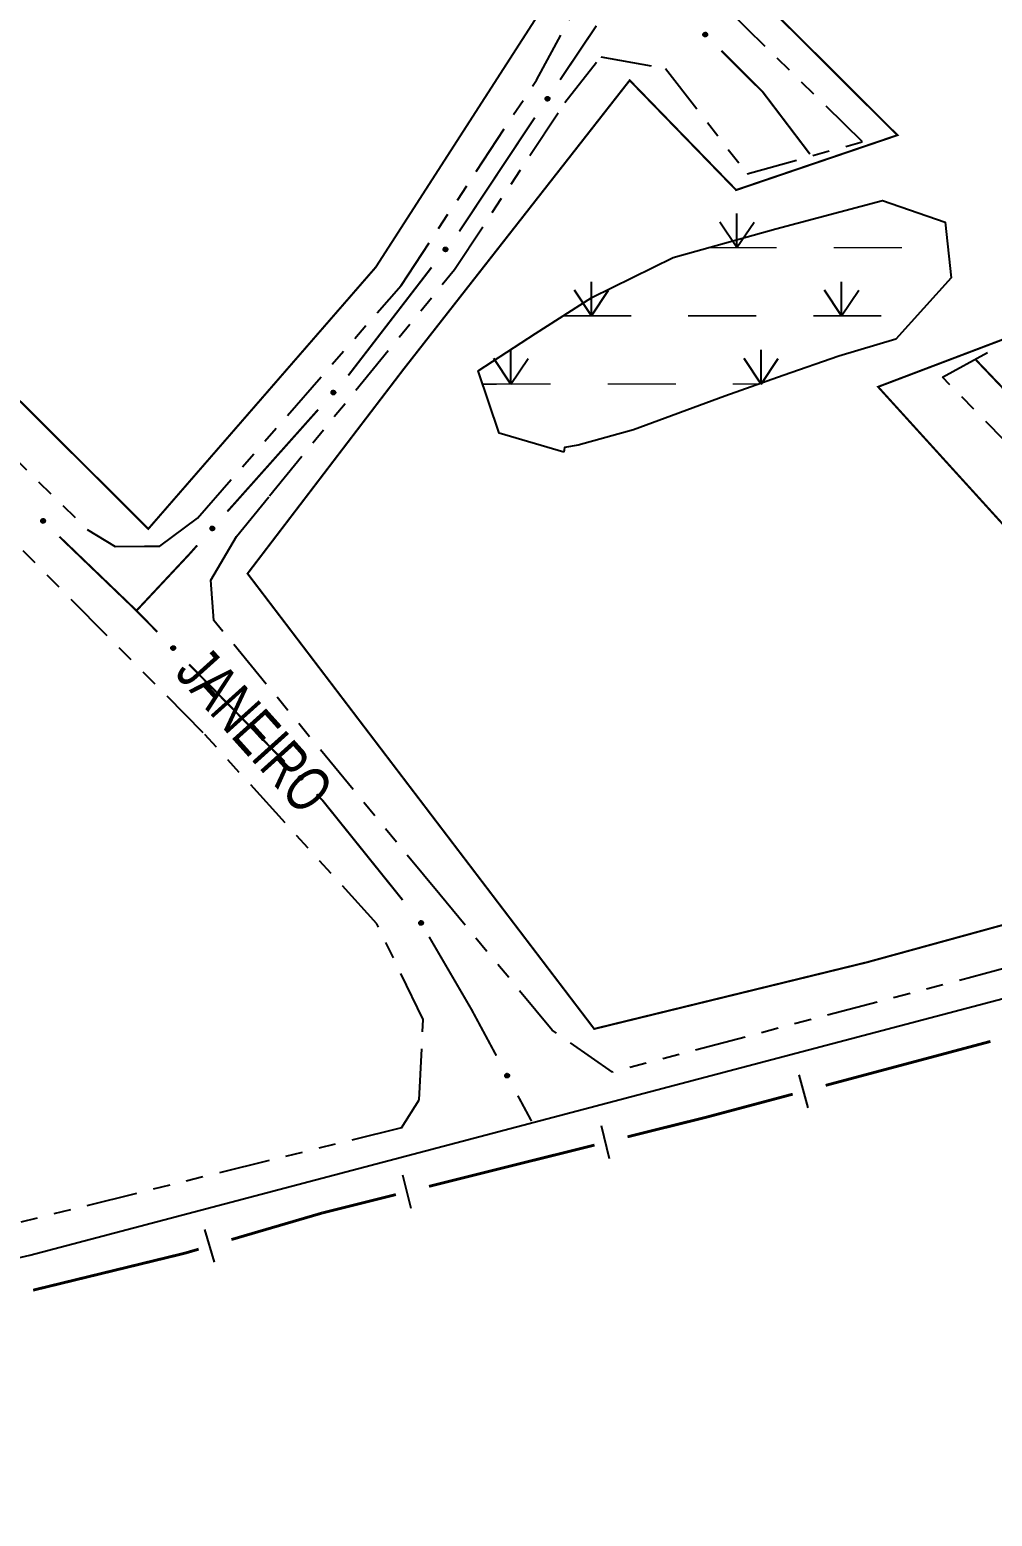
# Model space of a CAD drawing. Extents: x 205807 to 207855, y 4874692 to 4876446.
# Drawn here: x 207206.7 to 207291.3, y 4874696.7 to 4874827.5 of the extents above; entities that cross this region are included whole.
import ezdxf

# ---------------------------------------------------------------- set-up
doc = ezdxf.new("R2010")
doc.units = 0
doc.header["$LTSCALE"] = 1.5
doc.header["$MEASUREMENT"] = 0
for name, pattern in [('TRACO_00', [10, -10]), ('TRACO_12', [2.5, 2, -0.5]), ('TRACO_25', [8, 3, -1, 1, -1, 1, -1])]:
    doc.linetypes.add(name, pattern=pattern)
for name, color, linetype in [('HD-ALAGADO-BREJO', 170, 'CONTINUOUS'), ('LM-LIM-SETORES-BAIRROS', 250, 'CONTINUOUS'), ('RU-QUADRA', 210, 'CONTINUOUS'), ('SV-EIXO-RUA-N-PAV', 6, 'CONTINUOUS'), ('SV-FX-DOM-EST', 20, 'CONTINUOUS'), ('SV-ROD-ESTADUAIS', 20, 'CONTINUOUS'), ('SV-RUA-NAO-PAV', 7, 'CONTINUOUS'), ('SV-TXT-RUA-N-PAV', 7, 'CONTINUOUS')]:
    doc.layers.add(name, color=color, linetype=linetype)
doc.styles.add('ARIAL', font='ARIAL.SHX')

# ---------------------------------------------------------------- blocks, each defined once
blk = doc.blocks.new('*X2')
at = {"layer": 'HD-ALAGADO-BREJO'}
for points in [[(207268.856623, 4874808.301673), (207267.356402, 4874810.551526)], [(207268.856623, 4874808.301673), (207268.856329, 4874811.301673)], [(207268.856623, 4874808.301673), (207270.356402, 4874810.55182)], [(207256.0627, 4874802.301469), (207256.062458, 4874805.301469)], [(207278.0627, 4874802.303247), (207278.062458, 4874805.303247)], [(207256.0627, 4874802.301469), (207254.562518, 4874804.551348)], [(207256.0627, 4874802.301469), (207257.562518, 4874804.55159)], [(207278.0627, 4874802.303247), (207276.562518, 4874804.553126)], [(207278.0627, 4874802.303247), (207279.562518, 4874804.553368)], [(207248.980839, 4874796.301391), (207247.480634, 4874798.551255)], [(207248.980839, 4874796.301391), (207248.980565, 4874799.301391)], [(207248.980839, 4874796.301391), (207250.480634, 4874798.551528)], [(207270.980839, 4874796.303398), (207269.480634, 4874798.553262)], [(207270.980839, 4874796.303398), (207270.980565, 4874799.303398)], [(207270.980839, 4874796.303398), (207272.480634, 4874798.553535)]]:
    blk.add_lwpolyline(points, dxfattribs=at)
at = {"layer": 'HD-ALAGADO-BREJO', "const_width": 0.13}
for points in [[(207266.356623, 4874808.301428), (207267.356623, 4874808.301526)], [(207267.356623, 4874808.301526), (207272.356623, 4874808.302016)], [(207277.356623, 4874808.302506), (207283.356623, 4874808.303093)], [(207253.5627, 4874802.301267), (207254.5627, 4874802.301348)], [(207254.5627, 4874802.301348), (207259.5627, 4874802.301752)], [(207264.5627, 4874802.302156), (207270.5627, 4874802.302641)], [(207275.5627, 4874802.303045), (207276.5627, 4874802.303126)], [(207276.5627, 4874802.303126), (207281.5627, 4874802.30353)], [(207246.480839, 4874796.301163), (207247.480839, 4874796.301255)], [(207247.480839, 4874796.301255), (207252.480839, 4874796.301711)], [(207257.480839, 4874796.302167), (207263.480839, 4874796.302714)], [(207268.480839, 4874796.30317), (207269.480839, 4874796.303262)], [(207269.480839, 4874796.303262), (207270.480839, 4874796.303353)], [(207270.480839, 4874796.303353), (207270.806889, 4874796.301407)]]:
    blk.add_lwpolyline(points, dxfattribs=at)

msp = doc.modelspace()

# ---------------------------------------------------------------- linework, layer by layer
at = {"layer": 'HD-ALAGADO-BREJO', "linetype": 'TRACO_00'}
msp.add_polyline3d([(207253.639166, 4874790.301202, 7.251501), (207247.93701, 4874791.982, 7.251501), (207246.091188, 4874797.456911, 7.251501), (207251.14783, 4874800.749862, 7.17643), (207256.079265, 4874803.918005, 7.17643), (207263.237534, 4874807.433483, 7.17643), (207272.271068, 4874809.947234, 7.151406), (207281.654812, 4874812.435598, 7.151406), (207287.181653, 4874810.555079, 7.226477), (207287.702133, 4874805.631452, 7.251501), (207282.818556, 4874800.264132, 7.251501), (207277.813728, 4874798.770404, 7.201453), (207272.933761, 4874797.051625, 7.201453), (207267.778511, 4874795.233197, 7.201453), (207259.7452, 4874792.268492, 7.126382), (207254.890621, 4874790.924534, 7.126382), (207253.68962, 4874790.725976, 7.126382)], close=True, dxfattribs=at)
at = {"layer": 'LM-LIM-SETORES-BAIRROS', "const_width": 0.25}
for points in [[(207276.656925, 4874734.633123), (207291.150338, 4874738.49848)], [(207266.303406, 4874731.871865), (207273.758243, 4874733.860051)], [(207259.235189, 4874730.109585), (207266.027264, 4874731.803016)], [(207266.027264, 4874731.803016), (207266.303406, 4874731.871865)], [(207241.769852, 4874725.755046), (207256.324299, 4874729.383828)], [(207232.411657, 4874723.421817), (207238.858963, 4874725.029289)], [(207224.39274, 4874721.074817), (207232.070639, 4874723.322007)], [(207232.070639, 4874723.322007), (207232.411657, 4874723.421817)], [(207219.58518, 4874719.703431), (207220.313154, 4874719.880792)], [(207220.313154, 4874719.880792), (207221.513528, 4874720.232121)], [(207206.954645, 4874716.626162), (207219.58518, 4874719.703431)]]:
    msp.add_lwpolyline(points, dxfattribs=at)
at = {"layer": 'LM-LIM-SETORES-BAIRROS'}
for points in [[(207275.111006, 4874732.6684), (207274.337934, 4874735.567083)], [(207257.657474, 4874728.170302), (207256.931718, 4874731.081192)], [(207240.192137, 4874723.815763), (207239.466381, 4874726.726653)], [(207222.894613, 4874719.073414), (207222.051917, 4874721.952626)]]:
    msp.add_lwpolyline(points, dxfattribs=at)
at = {"layer": 'RU-QUADRA', "linetype": 'Continuous', "const_width": 0.18, "flags": 128}
msp.add_lwpolyline([(207300.924199, 4874883.855586), (207284.387207, 4874897.629852), (207262.985734, 4874920.303293), (207250.140639, 4874933.962417), (207203.669947, 4874981.326132), (207160.828799, 4874938.201269), (207234.177166, 4874867.192618), (207266.741489, 4874834.343779), (207282.968626, 4874818.189314), (207268.782816, 4874813.366138), (207259.420181, 4874823.012489), (207239.536955, 4874797.614282), (207225.809987, 4874779.637021), (207256.299303, 4874739.599925), (207280.312691, 4874745.463825), (207317.86572, 4874755.771748), (207281.266329, 4874796.05945), (207297.721869, 4874802.301206)], dxfattribs=at)
at = {"layer": 'RU-QUADRA', "linetype": 'TRACO_12', "const_width": 0.18, "flags": 128}
msp.add_lwpolyline([(207154.037446, 4874931.857735), (207112.467403, 4874889.171908), (207132.6596, 4874867.607603), (207217.083033, 4874783.570352), (207237.086197, 4874806.577697), (207253.431242, 4874831.966586), (207175.179117, 4874909.117821)], close=True, dxfattribs=at)
at = {"layer": 'SV-EIXO-RUA-N-PAV', "const_width": 0.18}
for points in [[(207256.489077, 4874827.808183), (207253.297757, 4874823.053767)], [(207267.482541, 4874825.615643), (207271.026625, 4874822.08868)], [(207271.026625, 4874822.08868), (207271.116133, 4874821.999605)], [(207271.116133, 4874821.999605), (207275.272736, 4874816.525054)], [(207251.07049, 4874819.731233), (207244.990391, 4874810.564314)], [(207244.990391, 4874810.564314), (207244.449479, 4874809.748785)], [(207244.449479, 4874809.748785), (207244.436423, 4874809.73184)], [(207241.99507, 4874806.563276), (207234.671013, 4874797.057584)], [(207289.886621, 4874798.416894), (207298.16807, 4874789.732564)], [(207232.023189, 4874794.060192), (207224.039481, 4874785.101375)], [(207209.270467, 4874782.878922), (207215.761006, 4874776.644108)], [(207220.712936, 4874781.368534), (207220.687114, 4874781.339558)], [(207221.378245, 4874782.115102), (207220.712936, 4874781.368534)], [(207220.687114, 4874781.339558), (207216.613094, 4874776.987763)], [(207215.761006, 4874776.644108), (207216.040252, 4874776.375864)], [(207216.613094, 4874776.987763), (207216.040252, 4874776.375864)], [(207216.040252, 4874776.375864), (207217.86998, 4874774.510722)], [(207220.671169, 4874771.655316), (207229.074736, 4874763.0891)], [(207231.875925, 4874760.233694), (207232.409881, 4874759.689404)], [(207232.409881, 4874759.689404), (207239.450833, 4874750.931146)], [(207241.783354, 4874747.69414), (207245.310451, 4874741.647688)], [(207245.310451, 4874741.647688), (207245.505584, 4874741.313175)], [(207245.505584, 4874741.313175), (207247.689874, 4874737.250395)], [(207249.584014, 4874733.727295), (207250.531083, 4874731.965745)], [(207250.531083, 4874731.965745), (207250.786109, 4874731.491397)]]:
    msp.add_lwpolyline(points, dxfattribs=at)
at = {"layer": 'SV-EIXO-RUA-N-PAV'}
for points in [[(207266.040714, 4874827.205806), (207266.089616, 4874827.206617), (207266.131811, 4874827.197315), (207266.16477, 4874827.179427), (207266.189773, 4874827.156026), (207266.212657, 4874827.129204), (207266.229762, 4874827.097072), (207266.240847, 4874827.057204), (207266.242005, 4874827.008155), (207266.229635, 4874826.965557), (207266.213826, 4874826.932305), (207266.190926, 4874826.904828), (207266.164497, 4874826.883035), (207266.130533, 4874826.866371), (207266.090021, 4874826.855532), (207266.040671, 4874826.855561), (207265.999368, 4874826.864964), (207265.967942, 4874826.883103), (207265.940464, 4874826.906301), (207265.917431, 4874826.933964), (207265.900822, 4874826.965602), (207265.889982, 4874827.006411), (207265.890656, 4874827.055118), (207265.899564, 4874827.096421), (207265.917257, 4874827.128093), (207265.940705, 4874827.154631), (207265.967327, 4874827.17791), (207265.998912, 4874827.196449), (207266.040714, 4874827.205806)], [(207252.354589, 4874821.451122), (207252.364708, 4874821.403272), (207252.363621, 4874821.360078), (207252.352344, 4874821.324313), (207252.334139, 4874821.295306), (207252.312172, 4874821.267729), (207252.28389, 4874821.244812), (207252.246866, 4874821.22633), (207252.198937, 4874821.215842), (207252.154763, 4874821.219864), (207252.119107, 4874821.229043), (207252.087768, 4874821.246285), (207252.061336, 4874821.268074), (207252.038503, 4874821.298239), (207252.020139, 4874821.335942), (207252.010759, 4874821.384391), (207252.012116, 4874821.42673), (207252.023931, 4874821.461037), (207252.041464, 4874821.492434), (207252.064229, 4874821.520319), (207252.09212, 4874821.542655), (207252.130115, 4874821.561076), (207252.178057, 4874821.5697), (207252.2203, 4874821.568829), (207252.254764, 4874821.557499), (207252.285286, 4874821.539541), (207252.313213, 4874821.517844), (207252.337434, 4874821.490374), (207252.354589, 4874821.451122)], [(207243.39064, 4874808.194187), (207243.397614, 4874808.145778), (207243.393708, 4874808.102747), (207243.380121, 4874808.067795), (207243.360061, 4874808.040039), (207243.336341, 4874808.013955), (207243.306623, 4874807.992933), (207243.268472, 4874807.976907), (207243.21996, 4874807.96957), (207243.176142, 4874807.976468), (207243.141162, 4874807.987955), (207243.111016, 4874808.007206), (207243.086063, 4874808.030674), (207243.065247, 4874808.062265), (207243.049384, 4874808.101086), (207243.043187, 4874808.150045), (207243.047305, 4874808.192205), (207243.061335, 4874808.225668), (207243.08088, 4874808.255852), (207243.105416, 4874808.282192), (207243.134707, 4874808.302659), (207243.173822, 4874808.318561), (207243.222226, 4874808.324037), (207243.264322, 4874808.32041), (207243.297973, 4874808.306854), (207243.327257, 4874808.286942), (207243.353708, 4874808.263468), (207243.376084, 4874808.234475), (207243.39064, 4874808.194187)], [(207233.531582, 4874795.587358), (207233.535084, 4874795.538575), (207233.528118, 4874795.495932), (207233.512071, 4874795.462039), (207233.490082, 4874795.435785), (207233.46456, 4874795.41146), (207233.433418, 4874795.392612), (207233.39422, 4874795.37935), (207233.345309, 4874795.375494), (207233.302095, 4874795.3855), (207233.268024, 4874795.399455), (207233.239328, 4874795.420808), (207233.216113, 4874795.445997), (207233.197605, 4874795.478992), (207233.184552, 4874795.518847), (207233.181865, 4874795.568123), (207233.188981, 4874795.609882), (207233.205363, 4874795.642258), (207233.227013, 4874795.670971), (207233.253366, 4874795.695492), (207233.284042, 4874795.713817), (207233.324193, 4874795.726887), (207233.372863, 4874795.728895), (207233.414594, 4874795.722273), (207233.447191, 4874795.70635), (207233.47498, 4874795.684399), (207233.499688, 4874795.659098), (207233.519938, 4874795.628582), (207233.531582, 4874795.587358)], [(207207.800766, 4874784.443359), (207207.849646, 4874784.445034), (207207.891998, 4874784.436479), (207207.925268, 4874784.419176), (207207.950681, 4874784.39622), (207207.974035, 4874784.369807), (207207.991705, 4874784.337982), (207208.003493, 4874784.298316), (207208.005518, 4874784.249295), (207207.993902, 4874784.206485), (207207.978684, 4874784.17296), (207207.956273, 4874784.145082), (207207.930234, 4874784.122825), (207207.896569, 4874784.105564), (207207.856254, 4874784.09401), (207207.806912, 4874784.093167), (207207.765449, 4874784.101839), (207207.733708, 4874784.11942), (207207.705824, 4874784.142129), (207207.682305, 4874784.16938), (207207.66514, 4874784.20072), (207207.653581, 4874784.241331), (207207.653394, 4874784.290043), (207207.661571, 4874784.331496), (207207.678702, 4874784.363476), (207207.701676, 4874784.390424), (207207.727884, 4874784.41417), (207207.759135, 4874784.433264), (207207.800766, 4874784.443359)], [(207222.886638, 4874783.642268), (207222.89014, 4874783.593485), (207222.883174, 4874783.550843), (207222.867127, 4874783.516949), (207222.845138, 4874783.490695), (207222.819616, 4874783.46637), (207222.788474, 4874783.447523), (207222.749277, 4874783.43426), (207222.700365, 4874783.430404), (207222.657151, 4874783.440411), (207222.62308, 4874783.454365), (207222.594384, 4874783.475718), (207222.571169, 4874783.500907), (207222.552661, 4874783.533903), (207222.539609, 4874783.573757), (207222.536921, 4874783.623033), (207222.544037, 4874783.664792), (207222.560419, 4874783.697168), (207222.582069, 4874783.725881), (207222.608422, 4874783.750403), (207222.639098, 4874783.768728), (207222.679249, 4874783.781797), (207222.727919, 4874783.783805), (207222.76965, 4874783.777183), (207222.802247, 4874783.76126), (207222.830036, 4874783.73931), (207222.854745, 4874783.714008), (207222.874994, 4874783.683493), (207222.886638, 4874783.642268)], [(207219.248537, 4874773.262674), (207219.297445, 4874773.262899), (207219.339525, 4874773.25309), (207219.372267, 4874773.234808), (207219.396987, 4874773.211108), (207219.419547, 4874773.184014), (207219.436265, 4874773.151679), (207219.446871, 4874773.11168), (207219.44744, 4874773.062621), (207219.434559, 4874773.020174), (207219.418353, 4874772.987115), (207219.395124, 4874772.959915), (207219.368436, 4874772.93844), (207219.334274, 4874772.922185), (207219.293634, 4874772.911834), (207219.244289, 4874772.912455), (207219.203101, 4874772.922354), (207219.171896, 4874772.940869), (207219.144699, 4874772.964394), (207219.121998, 4874772.992332), (207219.105771, 4874773.024167), (207219.095422, 4874773.065104), (207219.09668, 4874773.113799), (207219.106084, 4874773.154992), (207219.124156, 4874773.186449), (207219.14792, 4874773.212704), (207219.17482, 4874773.235661), (207219.206625, 4874773.25382), (207219.248537, 4874773.262674)], [(207230.453293, 4874761.841053), (207230.502201, 4874761.841277), (207230.54428, 4874761.831469), (207230.577023, 4874761.813186), (207230.601743, 4874761.789487), (207230.624303, 4874761.762392), (207230.641021, 4874761.730057), (207230.651627, 4874761.690058), (207230.652196, 4874761.640999), (207230.639315, 4874761.598552), (207230.623109, 4874761.565493), (207230.59988, 4874761.538293), (207230.573192, 4874761.516819), (207230.53903, 4874761.500564), (207230.49839, 4874761.490212), (207230.449045, 4874761.490833), (207230.407857, 4874761.500732), (207230.376652, 4874761.519247), (207230.349454, 4874761.542772), (207230.326754, 4874761.57071), (207230.310526, 4874761.602545), (207230.300177, 4874761.643482), (207230.301436, 4874761.692177), (207230.31084, 4874761.73337), (207230.328912, 4874761.764827), (207230.352676, 4874761.791082), (207230.379576, 4874761.814039), (207230.411381, 4874761.832198), (207230.453293, 4874761.841053)], [(207241.092631, 4874749.096707), (207241.1401, 4874749.084931), (207241.17849, 4874749.065104), (207241.20575, 4874749.039351), (207241.223904, 4874749.010313), (207241.239131, 4874748.978514), (207241.24741, 4874748.943066), (207241.247884, 4874748.901688), (207241.236405, 4874748.853987), (207241.213509, 4874748.815995), (207241.189691, 4874748.787919), (207241.160502, 4874748.767245), (207241.129363, 4874748.752971), (207241.092258, 4874748.745589), (207241.050321, 4874748.745519), (207241.002634, 4874748.758221), (207240.965131, 4874748.777917), (207240.939419, 4874748.803519), (207240.91882, 4874748.832996), (207240.903664, 4874748.865646), (207240.895738, 4874748.900489), (207240.895743, 4874748.942714), (207240.908904, 4874748.989614), (207240.928122, 4874749.027243), (207240.953356, 4874749.053308), (207240.982832, 4874749.072934), (207241.014541, 4874749.088594), (207241.049827, 4874749.0984), (207241.092631, 4874749.096707)], [(207248.665862, 4874735.667522), (207248.712894, 4874735.654103), (207248.750571, 4874735.632953), (207248.776919, 4874735.606268), (207248.794053, 4874735.576616), (207248.808165, 4874735.544307), (207248.815206, 4874735.508593), (207248.814241, 4874735.467224), (207248.801111, 4874735.41995), (207248.776908, 4874735.382777), (207248.752128, 4874735.355547), (207248.722238, 4874735.3359), (207248.690621, 4874735.322717), (207248.653282, 4874735.31663), (207248.611368, 4874735.318017), (207248.564152, 4874735.33237), (207248.527356, 4874735.353358), (207248.502549, 4874735.379839), (207248.482988, 4874735.410013), (207248.468976, 4874735.443171), (207248.462267, 4874735.478269), (207248.46374, 4874735.520467), (207248.478524, 4874735.566882), (207248.499038, 4874735.60382), (207248.525163, 4874735.628992), (207248.555304, 4874735.647581), (207248.587538, 4874735.662129), (207248.623143, 4874735.670702), (207248.665862, 4874735.667522)]]:
    msp.add_lwpolyline(points, close=True, dxfattribs=at)
for points in [[(207265.998912, 4874827.196449), (207266.242005, 4874827.008155)], [(207266.01914, 4874827.19926), (207266.237601, 4874827.033832)], [(207266.040714, 4874827.205806), (207266.240847, 4874827.057204)], [(207266.067369, 4874827.205166), (207266.229765, 4874827.082056)], [(207266.089616, 4874827.206617), (207266.229762, 4874827.097072)], [(207266.113692, 4874827.201418), (207266.214238, 4874827.118683)], [(207266.131811, 4874827.197315), (207266.212657, 4874827.129204)], [(207265.889982, 4874827.006411), (207266.090021, 4874826.855532)], [(207265.890656, 4874827.055118), (207266.130533, 4874826.866371)], [(207265.89412, 4874827.029141), (207266.107758, 4874826.862736)], [(207265.895942, 4874827.073529), (207266.143423, 4874826.877295)], [(207265.899564, 4874827.096421), (207266.164497, 4874826.883035)], [(207265.900822, 4874826.965602), (207266.040671, 4874826.855561)], [(207265.900984, 4874826.983809), (207266.05952, 4874826.86069)], [(207265.910328, 4874827.109264), (207266.175219, 4874826.895705)], [(207265.912651, 4874826.947172), (207266.015127, 4874826.864442)], [(207265.917257, 4874827.128093), (207266.190926, 4874826.904828)], [(207265.917431, 4874826.933964), (207265.999368, 4874826.864964)], [(207265.930518, 4874827.139223), (207266.199287, 4874826.917955)], [(207265.940705, 4874827.154631), (207266.213826, 4874826.932305)], [(207265.957473, 4874827.164375), (207266.219462, 4874826.953704)], [(207265.967327, 4874827.17791), (207266.229635, 4874826.965557)], [(207265.986372, 4874827.183743), (207266.232881, 4874826.990401)], [(207252.09212, 4874821.542655), (207252.010759, 4874821.384391)], [(207252.064229, 4874821.520319), (207252.012116, 4874821.42673)], [(207252.076283, 4874821.527529), (207252.014607, 4874821.41116)], [(207252.110024, 4874821.545967), (207252.019387, 4874821.366866)], [(207252.130115, 4874821.561076), (207252.020139, 4874821.335942)], [(207252.153216, 4874821.561347), (207252.030593, 4874821.319903)], [(207252.178057, 4874821.5697), (207252.038503, 4874821.298239)], [(207252.197137, 4874821.568021), (207252.051684, 4874821.287668)], [(207252.2203, 4874821.568829), (207252.061336, 4874821.268074)], [(207252.23496, 4874821.560711), (207252.075818, 4874821.259965)], [(207252.254764, 4874821.557499), (207252.087768, 4874821.246285)], [(207252.268219, 4874821.546603), (207252.102248, 4874821.24058)], [(207252.285286, 4874821.539541), (207252.119107, 4874821.229043)], [(207252.298048, 4874821.524937), (207252.141188, 4874821.22759)], [(207252.313213, 4874821.517844), (207252.154763, 4874821.219864)], [(207252.32257, 4874821.500261), (207252.179771, 4874821.221413)], [(207252.337434, 4874821.490374), (207252.198937, 4874821.215842)], [(207252.34405, 4874821.471052), (207252.223304, 4874821.22506)], [(207252.354589, 4874821.451122), (207252.246866, 4874821.22633)], [(207252.359042, 4874821.424834), (207252.26915, 4874821.241946)], [(207252.364708, 4874821.403272), (207252.28389, 4874821.244812)], [(207252.364194, 4874821.378646), (207252.302146, 4874821.264171)], [(207252.363621, 4874821.360078), (207252.312172, 4874821.267729)], [(207243.134707, 4874808.302659), (207243.043187, 4874808.150045)], [(207243.105416, 4874808.282192), (207243.047305, 4874808.192205)], [(207243.117916, 4874808.2886), (207243.048774, 4874808.176506)], [(207243.173822, 4874808.318561), (207243.049384, 4874808.101086)], [(207243.152788, 4874808.304796), (207243.050653, 4874808.131994)], [(207243.196892, 4874808.317323), (207243.058768, 4874808.0844)], [(207243.222226, 4874808.324037), (207243.065247, 4874808.062265)], [(207243.241156, 4874808.321115), (207243.07771, 4874808.050857)], [(207243.264322, 4874808.32041), (207243.086063, 4874808.030674)], [(207243.27842, 4874808.311352), (207243.099984, 4874808.021637)], [(207243.297973, 4874808.306854), (207243.111016, 4874808.007206)], [(207243.310687, 4874808.295103), (207243.125093, 4874808.000568)], [(207243.327257, 4874808.286942), (207243.141162, 4874807.987955)], [(207243.339039, 4874808.271536), (207243.163101, 4874807.985064)], [(207243.353708, 4874808.263468), (207243.176142, 4874807.976468)], [(207243.361897, 4874808.245311), (207243.201198, 4874807.976381)], [(207243.376084, 4874808.234475), (207243.21996, 4874807.96957)], [(207243.381424, 4874808.214763), (207243.244877, 4874807.977179)], [(207243.39064, 4874808.194187), (207243.268472, 4874807.976907)], [(207243.393367, 4874808.167664), (207243.291727, 4874807.991035)], [(207243.397614, 4874808.145778), (207243.306623, 4874807.992933)], [(207243.395493, 4874808.121239), (207243.326103, 4874808.011058)], [(207243.393708, 4874808.102747), (207243.336341, 4874808.013955)], [(207233.284042, 4874795.713817), (207233.181865, 4874795.568123)], [(207233.324193, 4874795.726887), (207233.184552, 4874795.518847)], [(207233.30223, 4874795.714658), (207233.188024, 4874795.549585)], [(207233.253366, 4874795.695492), (207233.188981, 4874795.609882)], [(207233.266291, 4874795.700992), (207233.189326, 4874795.594118)], [(207233.347115, 4874795.724006), (207233.192722, 4874795.501533)], [(207233.372863, 4874795.728895), (207233.197605, 4874795.478992)], [(207233.391537, 4874795.72463), (207233.209222, 4874795.466724)], [(207233.414594, 4874795.722273), (207233.216113, 4874795.445997)], [(207233.428009, 4874795.712232), (207233.229354, 4874795.435989)], [(207233.447191, 4874795.70635), (207233.239328, 4874795.420808)], [(207233.459035, 4874795.693722), (207233.252895, 4874795.413182)], [(207233.47498, 4874795.684399), (207233.268024, 4874795.399455)], [(207233.485632, 4874795.668192), (207233.2897, 4874795.395005)], [(207233.499688, 4874795.659098), (207233.302095, 4874795.3855)], [(207233.506561, 4874795.640403), (207233.327081, 4874795.383626)], [(207233.519938, 4874795.628582), (207233.345309, 4874795.375494)], [(207233.523858, 4874795.608539), (207233.370705, 4874795.381304)], [(207233.531582, 4874795.587358), (207233.39422, 4874795.37935)], [(207233.53241, 4874795.560708), (207233.418425, 4874795.391783)], [(207233.535084, 4874795.538575), (207233.433418, 4874795.392612)], [(207233.531218, 4874795.514249), (207233.454142, 4874795.409302)], [(207233.528118, 4874795.495932), (207233.46456, 4874795.41146)], [(207207.653394, 4874784.290043), (207207.896569, 4874784.105564)], [(207207.653581, 4874784.241331), (207207.856254, 4874784.09401)], [(207207.657316, 4874784.26413), (207207.873862, 4874784.101527)], [(207207.658354, 4874784.308544), (207207.909264, 4874784.116714)], [(207207.661571, 4874784.331496), (207207.930234, 4874784.122825)], [(207207.66498, 4874784.218927), (207207.825667, 4874784.098628)], [(207207.66514, 4874784.20072), (207207.806912, 4874784.093167)], [(207207.672107, 4874784.344527), (207207.940729, 4874784.135683)], [(207207.677293, 4874784.182502), (207207.781215, 4874784.101595)], [(207207.678702, 4874784.363476), (207207.956273, 4874784.145082)], [(207207.682305, 4874784.16938), (207207.765449, 4874784.101839)], [(207207.691764, 4874784.374839), (207207.9644, 4874784.158355)], [(207207.701676, 4874784.390424), (207207.978684, 4874784.17296)], [(207207.71827, 4874784.400463), (207207.983941, 4874784.194454)], [(207207.727884, 4874784.41417), (207207.993902, 4874784.206485)], [(207207.746823, 4874784.420338), (207207.99671, 4874784.231383)], [(207207.759135, 4874784.433264), (207208.005518, 4874784.249295)], [(207207.779311, 4874784.436432), (207208.000661, 4874784.27489)], [(207207.800766, 4874784.443359), (207208.003493, 4874784.298316)], [(207207.827428, 4874784.443189), (207207.991974, 4874784.322969)], [(207207.849646, 4874784.445034), (207207.991705, 4874784.337982)], [(207207.87381, 4874784.440261), (207207.975803, 4874784.359316)], [(207207.891998, 4874784.436479), (207207.974035, 4874784.369807)], [(207222.639098, 4874783.768728), (207222.536921, 4874783.623033)], [(207222.679249, 4874783.781797), (207222.539609, 4874783.573757)], [(207222.657286, 4874783.769568), (207222.54308, 4874783.604496)], [(207222.608422, 4874783.750403), (207222.544037, 4874783.664792)], [(207222.621347, 4874783.755902), (207222.544382, 4874783.649028)], [(207222.702171, 4874783.778917), (207222.547778, 4874783.556443)], [(207222.727919, 4874783.783805), (207222.552661, 4874783.533903)], [(207222.746593, 4874783.77954), (207222.564279, 4874783.521634)], [(207222.76965, 4874783.777183), (207222.571169, 4874783.500907)], [(207222.783065, 4874783.767143), (207222.58441, 4874783.490899)], [(207222.802247, 4874783.76126), (207222.594384, 4874783.475718)], [(207222.814091, 4874783.748633), (207222.607951, 4874783.468093)], [(207222.830036, 4874783.73931), (207222.62308, 4874783.454365)], [(207222.840688, 4874783.723103), (207222.644757, 4874783.449915)], [(207222.854745, 4874783.714008), (207222.657151, 4874783.440411)], [(207222.861617, 4874783.695313), (207222.682137, 4874783.438536)], [(207222.874994, 4874783.683493), (207222.700365, 4874783.430404)], [(207222.878914, 4874783.663449), (207222.725761, 4874783.436215)], [(207222.886638, 4874783.642268), (207222.749277, 4874783.43426)], [(207222.887466, 4874783.615618), (207222.773481, 4874783.446693)], [(207222.89014, 4874783.593485), (207222.788474, 4874783.447523)], [(207222.886274, 4874783.56916), (207222.809198, 4874783.464212)], [(207222.883174, 4874783.550843), (207222.819616, 4874783.46637)], [(207219.095422, 4874773.065104), (207219.293634, 4874772.911834)], [(207219.09668, 4874773.113799), (207219.334274, 4874772.922185)], [(207219.099832, 4874773.087782), (207219.311457, 4874772.918824)], [(207219.102187, 4874773.132145), (207219.347294, 4874772.932954)], [(207219.105771, 4874773.024167), (207219.244289, 4874772.912455)], [(207219.106084, 4874773.154992), (207219.368436, 4874772.93844)], [(207219.106151, 4874773.04237), (207219.263198, 4874772.917357)], [(207219.117001, 4874773.167704), (207219.379309, 4874772.950981)], [(207219.117377, 4874773.005596), (207219.218853, 4874772.921642)], [(207219.121998, 4874772.992332), (207219.203101, 4874772.922354)], [(207219.124156, 4874773.186449), (207219.395124, 4874772.959915)], [(207219.137549, 4874773.19742), (207219.403642, 4874772.97294)], [(207219.14792, 4874773.212704), (207219.418353, 4874772.987115)], [(207219.164805, 4874773.222246), (207219.424245, 4874773.008445)], [(207219.17482, 4874773.235661), (207219.434559, 4874773.020174)], [(207219.193934, 4874773.241265), (207219.438104, 4874773.044978)], [(207219.206625, 4874773.25382), (207219.44744, 4874773.062621)], [(207219.226886, 4874773.256388), (207219.443344, 4874773.088349)], [(207219.248537, 4874773.262674), (207219.446871, 4874773.11168)], [(207219.275182, 4874773.261714), (207219.436088, 4874773.136664)], [(207219.297445, 4874773.262899), (207219.436265, 4874773.151679)], [(207219.321457, 4874773.257411), (207219.421002, 4874773.173475)], [(207219.339525, 4874773.25309), (207219.419547, 4874773.184014)], [(207230.411381, 4874761.832198), (207230.652196, 4874761.640999)], [(207230.431642, 4874761.834766), (207230.6481, 4874761.666727)], [(207230.453293, 4874761.841053), (207230.651627, 4874761.690058)], [(207230.479938, 4874761.840092), (207230.640844, 4874761.715042)], [(207230.502201, 4874761.841277), (207230.641021, 4874761.730057)], [(207230.526212, 4874761.835789), (207230.625758, 4874761.751853)], [(207230.54428, 4874761.831469), (207230.624303, 4874761.762392)], [(207230.300177, 4874761.643482), (207230.49839, 4874761.490212)], [(207230.301436, 4874761.692177), (207230.53903, 4874761.500564)], [(207230.304588, 4874761.66616), (207230.516213, 4874761.497202)], [(207230.306943, 4874761.710523), (207230.55205, 4874761.511333)], [(207230.310526, 4874761.602545), (207230.449045, 4874761.490833)], [(207230.31084, 4874761.73337), (207230.573192, 4874761.516819)], [(207230.310907, 4874761.620749), (207230.467953, 4874761.495735)], [(207230.321757, 4874761.746083), (207230.584065, 4874761.529359)], [(207230.322133, 4874761.583975), (207230.423609, 4874761.50002)], [(207230.326754, 4874761.57071), (207230.407857, 4874761.500732)], [(207230.328912, 4874761.764827), (207230.59988, 4874761.538293)], [(207230.342305, 4874761.775798), (207230.608398, 4874761.551319)], [(207230.352676, 4874761.791082), (207230.623109, 4874761.565493)], [(207230.36956, 4874761.800624), (207230.629001, 4874761.586823)], [(207230.379576, 4874761.814039), (207230.639315, 4874761.598552)], [(207230.39869, 4874761.819643), (207230.64286, 4874761.623356)], [(207240.895738, 4874748.900489), (207241.002634, 4874748.758221)], [(207240.895743, 4874748.942714), (207241.050321, 4874748.745519)], [(207240.900571, 4874748.918043), (207241.022168, 4874748.758337)], [(207240.902437, 4874748.879639), (207240.980227, 4874748.773365)], [(207240.903664, 4874748.865646), (207240.965131, 4874748.777917)], [(207240.90558, 4874748.963618), (207241.069313, 4874748.747926)], [(207240.908904, 4874748.989614), (207241.092258, 4874748.745589)], [(207240.918741, 4874749.006049), (207241.107521, 4874748.752837)], [(207240.928122, 4874749.027243), (207241.129363, 4874748.752971)], [(207240.941823, 4874749.03689), (207241.142979, 4874748.762462)], [(207240.953356, 4874749.053308), (207241.160502, 4874748.767245)], [(207240.96903, 4874749.06066), (207241.171954, 4874748.777785)], [(207240.982832, 4874749.072934), (207241.189691, 4874748.787919)], [(207241.001541, 4874749.078045), (207241.200634, 4874748.807153)], [(207241.014541, 4874749.088594), (207241.213509, 4874748.815995)], [(207241.034445, 4874749.08934), (207241.223028, 4874748.839172)], [(207241.049827, 4874749.0984), (207241.236405, 4874748.853987)], [(207241.070099, 4874749.095921), (207241.238744, 4874748.879934)], [(207241.092631, 4874749.096707), (207241.247884, 4874748.901688)], [(207241.118227, 4874749.089242), (207241.243557, 4874748.928553)], [(207241.1401, 4874749.084931), (207241.24741, 4874748.943066)], [(207241.162034, 4874749.073723), (207241.237958, 4874748.967939)], [(207241.17849, 4874749.065104), (207241.239131, 4874748.978514)], [(207248.462267, 4874735.478269), (207248.564152, 4874735.33237)], [(207248.46374, 4874735.520467), (207248.611368, 4874735.318017)], [(207248.467707, 4874735.495644), (207248.583677, 4874735.331807)], [(207248.468236, 4874735.457198), (207248.542285, 4874735.348284)], [(207248.468976, 4874735.443171), (207248.527356, 4874735.353358)], [(207248.474297, 4874735.541017), (207248.630433, 4874735.319763)], [(207248.478524, 4874735.566882), (207248.653282, 4874735.31663)], [(207248.488926, 4874735.582965), (207248.668788, 4874735.323342)], [(207248.499038, 4874735.60382), (207248.690621, 4874735.322717)], [(207248.513066, 4874735.612985), (207248.704559, 4874735.331729)], [(207248.525163, 4874735.628992), (207248.722238, 4874735.3359)], [(207248.541083, 4874735.635794), (207248.734049, 4874735.346035)], [(207248.555304, 4874735.647581), (207248.752128, 4874735.355547)], [(207248.574179, 4874735.652038), (207248.763733, 4874735.374388)], [(207248.587538, 4874735.662129), (207248.776908, 4874735.382777)], [(207248.607456, 4874735.662183), (207248.787227, 4874735.40561)], [(207248.623143, 4874735.670702), (207248.801111, 4874735.41995)], [(207248.643317, 4874735.66752), (207248.80435, 4874735.4458)], [(207248.665862, 4874735.667522), (207248.814241, 4874735.467224)], [(207248.691184, 4874735.659172), (207248.81085, 4874735.494223)], [(207248.712894, 4874735.654103), (207248.815206, 4874735.508593)], [(207248.734424, 4874735.642139), (207248.806625, 4874735.53378)], [(207248.750571, 4874735.632953), (207248.808165, 4874735.544307)]]:
    msp.add_lwpolyline(points, dxfattribs=at)
at = {"layer": 'SV-FX-DOM-EST', "linetype": 'TRACO_25'}
for points in [[(207327.583, 4874754.211309, 10.955023), (207257.908034, 4874735.80161, 10.955023)], [(207239.347103, 4874730.911436, 10.955023), (207201.155506, 4874721.441091, 11.055118)]]:
    msp.add_polyline3d(points, dxfattribs=at)
at = {"layer": 'SV-ROD-ESTADUAIS', "linetype": 'Continuous'}
msp.add_polyline3d([(206956.108336, 4874702.855114, 10.729809), (206985.127274, 4874699.142899, 10.779856), (207029.664732, 4874696.742892, 10.980046), (207075.371221, 4874697.457789, 10.879951), (207116.408608, 4874701.238622, 10.955023), (207155.829238, 4874707.916565, 10.829904), (207206.66496, 4874719.712661, 11.055118), (207323.294782, 4874750.440652, 10.955023), (207421.709406, 4874776.717936, 10.504594), (207580.70439, 4874818.758069, 10.504594), (207585.668748, 4874820.041467, 10.079189), (207728.079777, 4874857.740802, 9.278428), (207853.458959, 4874890.725632, 8.953119)], dxfattribs=at)
at = {"layer": 'SV-RUA-NAO-PAV', "linetype": 'TRACO_25'}
for points in [[(207257.908034, 4874735.80161, 10.679761), (207252.613244, 4874739.497624, 10.254356), (207242.718392, 4874751.4041, 9.15331), (207222.853934, 4874775.517017, 8.327524), (207222.582261, 4874779.06591, 8.327524), (207224.837574, 4874782.911818, 7.977191), (207227.74305, 4874786.482099, 7.952167), (207244.023627, 4874806.380698, 8.152357), (207253.719639, 4874821.063844, 8.177382), (207256.875727, 4874825.083662, 9.103262), (207262.578526, 4874824.052604, 9.678809), (207269.749176, 4874814.798161, 9.929047), (207279.90876, 4874817.610515, 9.703833), (207250.567464, 4874846.282364, 9.378524), (207207.306912, 4874890.188927, 9.128285), (207157.495169, 4874937.326632, 9.278428), (207157.496455, 4874938.626112, 9.278428), (207198.639606, 4874979.688071, 9.028191), (207203.936515, 4874984.78139, 9.028191)], [(207239.347103, 4874730.911436, 10.779856), (207240.904934, 4874733.361249, 10.454547), (207241.256567, 4874740.435132, 9.979095), (207237.187149, 4874748.836398, 9.628761), (207221.918548, 4874765.647014, 8.878048), (207199.650877, 4874788.138303, 8.477667), (207172.934508, 4874814.957913, 8.602786), (207147.61539, 4874838.052424, 9.403547), (207130.871074, 4874855.139604, 9.678809), (207101.867361, 4874886.536442, 9.478619), (207099.608881, 4874889.261458, 9.478619), (207097.860332, 4874891.912384, 9.428571), (207097.014313, 4874896.51151, 9.453595), (207100.08912, 4874894.233931, 9.303452), (207101.413671, 4874892.882967, 9.303452), (207104.990592, 4874892.404101, 9.303452), (207155.649173, 4874942.626613, 9.203357)], [(207327.583, 4874754.211309, 10.679761), (207327.441142, 4874755.488032, 10.254356), (207286.940653, 4874796.910598, 10.529618), (207292.614977, 4874800.031477, 10.529618), (207330.916665, 4874758.60891, 10.529618), (207333.824756, 4874756.055465, 10.529618)]]:
    msp.add_polyline3d(points, dxfattribs=at)
msp.add_polyline3d([(207221.411866, 4874784.515065, 8.027239), (207239.309764, 4874804.970333, 8.077286), (207251.21992, 4874823.040892, 8.252453), (207255.530659, 4874830.982835, 9.203357), (207255.953172, 4874833.94744, 9.403547), (207252.872372, 4874837.644399, 9.428571), (207221.997162, 4874870.380162, 8.978143), (207205.377781, 4874887.31726, 9.428571), (207182.382647, 4874907.810172, 9.328476), (207155.415121, 4874933.630465, 9.353499), (207153.038607, 4874933.70813, 9.353499), (207150.960859, 4874932.336034, 9.353499), (207109.842056, 4874890.599317, 9.603738), (207109.839905, 4874888.425187, 9.578713), (207110.786955, 4874884.800558, 9.578713), (207129.453083, 4874863.188003, 9.653786), (207147.07244, 4874845.55005, 9.378524), (207166.966193, 4874825.760376, 8.903071), (207194.584525, 4874800.314195, 8.377572), (207211.704388, 4874783.52647, 8.50269), (207214.17956, 4874782.024262, 8.50269), (207216.756307, 4874782.04633, 8.452643), (207218.10721, 4874782.044798, 8.402596)], close=True, dxfattribs=at)

# ---------------------------------------------------------------- block references
at = {"layer": 'HD-ALAGADO-BREJO'}
msp.add_blockref('*X2', (0, 0), dxfattribs=at)

# ---------------------------------------------------------------- texts
at = {"layer": 'SV-TXT-RUA-N-PAV', "style": 'ARIAL', "width": 0.7}
msp.add_text('JANEIRO', height=4, rotation=312, dxfattribs=at).set_placement((207219.303441, 4874770.829943))

doc.saveas('drawing.dxf')
